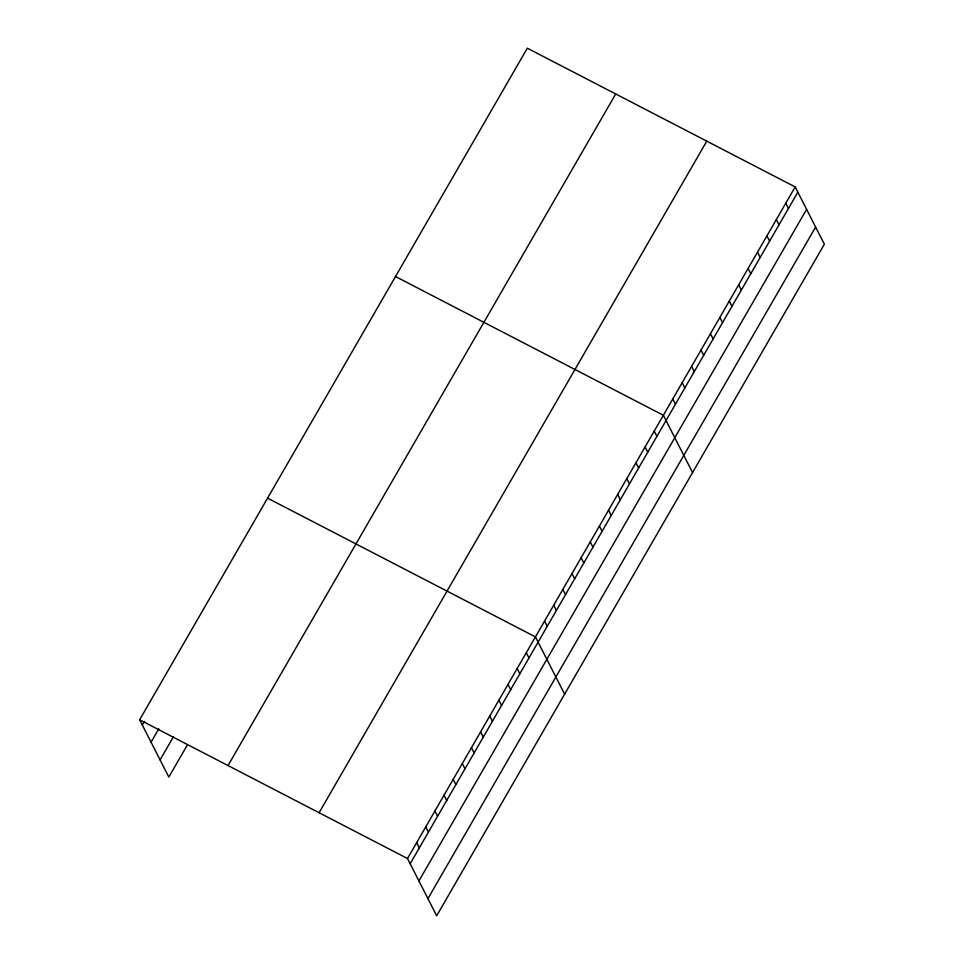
<?xml version="1.0" encoding="UTF-8"?>
<svg xmlns="http://www.w3.org/2000/svg" width="964" height="964" viewBox="0 0 964 964"><rect width="100%" height="100%" fill="white"/><g stroke="black" fill="none" stroke-linecap="round" stroke-linejoin="round"><path stroke-width="1.45" d="M139.635 719.783L527.32 48.2L795.18 186.932L824.365 244.217L436.68 915.8L407.495 858.514L139.635 719.783L168.821 777.068L187.1 745.413M142.31 725.049L144.419 721.385M151.059 742.208L158.795 728.82M160.072 759.897L173.424 736.761M228.022 765.573L615.707 93.978M319.096 812.736L706.781 141.154M407.495 858.514L795.18 186.932M410.17 863.768L797.855 192.185M418.918 880.939L806.603 209.357M427.932 898.629L815.616 227.046M395.505 276.535L663.365 415.267L692.55 472.553M267.57 498.159L535.43 636.891L564.615 694.176M785.768 203.235L788.444 208.501M776.345 219.551L779.033 224.805M766.934 235.855L769.609 241.121M757.523 252.17L760.198 257.424M748.1 268.474L750.787 273.74M738.689 284.79L741.364 290.043M729.278 301.093L731.953 306.359M719.855 317.409L722.542 322.663M710.444 333.725L713.119 338.979M701.033 350.028L703.708 355.282M691.61 366.344L694.285 371.598M682.199 382.648L684.874 387.902M672.776 398.963L675.463 404.217M654.231 431.101L656.906 436.355M645.085 446.935L647.772 452.188M635.951 462.756L638.626 468.022M626.817 478.59L629.492 483.844M617.671 494.424L620.358 499.677M608.537 510.245L611.212 515.511M599.403 526.079L602.078 531.333M590.257 541.913L592.944 547.166M581.123 557.746L583.798 563M571.989 573.568L574.664 578.834M562.843 589.402L565.531 594.655M553.71 605.235L556.385 610.489M544.564 621.057L547.251 626.323M526.296 652.724L528.971 657.978M517.15 668.558L519.837 673.812M508.016 684.38L510.691 689.646M498.882 700.213L501.557 705.467M489.736 716.047L492.423 721.301M480.602 731.869L483.277 737.135M471.468 747.703L474.143 752.956M462.322 763.536L465.01 768.79M453.188 779.37L455.864 784.624M444.043 795.192L446.73 800.457M434.909 811.025L437.584 816.279M425.775 826.859L428.45 832.113M416.629 842.681L419.316 847.946"/></g></svg>
